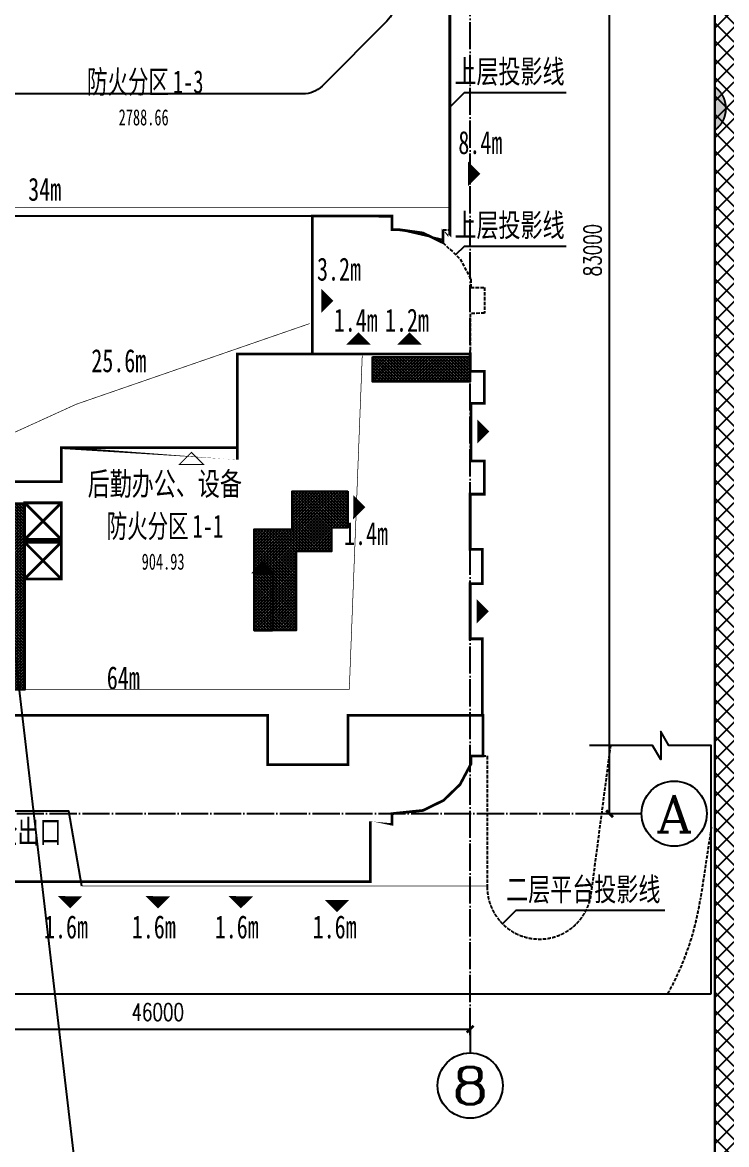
# Model space of a CAD drawing. Header units: millimetres. Extents: x 12325263 to 13848842, y -1463133 to 573208.
# Drawn here: x 12491502 to 12504459, y -596800 to -576141 of the extents above; entities that cross this region are included whole.
import ezdxf
from ezdxf.enums import TextEntityAlignment as Align
from ezdxf.xclip import XClip

# ---------------------------------------------------------------- set-up
doc = ezdxf.new("R2010")
doc.units = ezdxf.units.MM
doc.header["$LTSCALE"] = 1000
doc.header["$XCLIPFRAME"] = 0
doc.linetypes.add('DASH', pattern=[0.35, 0.25, -0.1])
doc.linetypes.add('DOTE', pattern=[2.4200000000000004, 2, -0.2, 0.02, -0.2])
for name, color, linetype in [('00-防火分区示意', 251, 'Continuous'), ('A-ANNO-TEXT', 7, 'Continuous'), ('A-AXIS', 16, 'DOTE'), ('A-WALL-PATT', 8, 'Continuous'), ('AXIS', 3, 'Continuous'), ('AXIS_TEXT', 7, 'Continuous'), ('DIM_ELEV', 3, 'Continuous'), ('HZHZNEWPLOTLAYER#@$TT', 7, 'Continuous'), ('PUB_HATCH', 8, 'Continuous'), ('s-首层组合pm$0$13-J-地下室柱$0$地下室柱网$0$0q-柱0', 6, 'Continuous'), ('s-首层组合pm$0$13-J-地下室柱$0$地下室柱网$0$0q-柱填充', 5, 'Continuous'), ('s-首层组合pm$0$hs$0$首二层+地下室_04(1)$0$0F$0$12#楼首层平面图$0$CURTWALL', 2, 'Continuous'), ('s-首层组合pm$0$WALL', 4, 'Continuous'), ('SPACE', 7, 'Continuous')]:
    doc.layers.add(name, color=color, linetype=linetype)
doc.layers.add('20230727修改', color=6, linetype='Continuous', plot=False)
doc.styles.add('_TCH_AXIS', font='COMPLEX', dxfattribs={"bigfont": 'GBCBIG'})
doc.styles.add('_TCH_DIM_T3', font='SIMPLEX.shx', dxfattribs={"width": 0.7058823529411765, "bigfont": 'GBCBIG.shx'})
doc.styles.add('COMPLEX', font='COMPLEX')
doc.styles.add('TITXV', font='', dxfattribs={"width": 0.7})
doc.styles.add('宋体', font='', dxfattribs={"width": 0.65})
doc.styles.get('TITXV').set_extended_font_data('SimSun')
doc.styles.get('宋体').set_extended_font_data('SimSun')
doc.dimstyles.new('_TCH_ARCH&&500', dxfattribs={"dimtxt": 1275, "dimasz": 500, "dimexe": 1250, "dimexo": 1500, "dimgap": 612.5, "dimtad": 1, "dimdec": 0, "dimzin": 0, "dimdsep": 46, "dimtxsty": '_TCH_DIM_T3', "dimblk": 'ARCHTICK', "dimcen": 0.09, "dimclrt": 7, "dimazin": 2, "dimtfac": 1, "dimtdec": 0, "dimtix": 1, "dimtmove": 2, "dimatfit": 3, "dimfxl": 1, "dimfxlon": 1, "dimtolj": 1, "dimtzin": 0, "dimarcsym": 0})
pattern_1 = [(45, (-12596946.81071045, 640886.7878309762), (-112.2532015133644, 112.2532015133644), []), (135, (-12596946.81071045, 640886.7878309762), (-112.2532015133644, -112.2532015133644), [])]

# ---------------------------------------------------------------- blocks, each defined once
blk = doc.blocks.new('asdfadsfgd')
blk.add_lwpolyline([(0, -1800), (30000, -1800), (30000, -34200), (0, -34200)], close=True)
blk = doc.blocks.new('asdfasdgfadfgfdgh')
blk.add_lwpolyline([(-31499.99999983981, 95400), (-1499.999999839813, 95400), (-1499.999999839813, 63000), (-31499.99999983981, 63000)], close=True)
blk.add_blockref('asdfadsfgd', (-31499.99999983981, 97200))
blk = doc.blocks.new('A$C20EA3404')
at = {"layer": '00-防火分区示意', "color": 6, "ltscale": 10, "const_width": 48.14814814814815}
for points in [[(6.24796936661005, 6.244889133609831), (656.24796936661, 656.2448891336098)], [(6.24796936661005, 656.2448891336098), (656.24796936661, 6.244889133609831)]]:
    blk.add_lwpolyline(points, dxfattribs=at)
blk.add_lwpolyline([(6.24796936661005, 6.244889133609831), (656.24796936661, 6.244889133609831), (656.24796936661, 656.2448891336098), (6.24796936661005, 656.2448891336098)], close=True, dxfattribs=at)
blk = doc.blocks.new('_AXISO')
blk.add_circle((0, 0), 0.5)
at = {"layer": 'AXIS_TEXT', "style": 'COMPLEX', "width": 1.041666666666667}
blk.add_attdef('A', text='', height=0.56, dxfattribs=at).set_placement((-0.25, -0.28), (0.25, -0.28), align=Align.FIT)
blk = doc.blocks.new('_ArchTick')
at = {"color": 0, "linetype": 'ByBlock', "const_width": 0.4}
blk.add_lwpolyline([(-0.5, -0.5), (0.5, 0.5)], dxfattribs=at)
blk = doc.blocks.new('*D5309')
at = {"layer": 'AXIS', "color": 0, "lineweight": -2, "transparency": 16777216}
for p, q in [((-50994.51611375064, -15865.73619283969), (-50994.51611375064, -17116.73619283969)), ((-50994.51611375064, -15866.73619283969), (-4994.516113750636, -15866.73619283969)), ((-4994.516113750636, -15865.73619283969), (-4994.516113750636, -17116.73619283969))]:
    blk.add_line(p, q, dxfattribs=at)
at = {"layer": 'Defpoints', "color": 0, "transparency": 16777216}
for p in [(-50994.51611375064, -12518.72951724473), (-4994.516113750636, -12518.72951724473), (-4994.516113750636, -15866.73619283969)]:
    blk.add_point(p, dxfattribs=at)
at = {"layer": 'AXIS', "color": 0, "lineweight": -2, "transparency": 16777216, "xscale": 500, "yscale": 500, "zscale": 500, "rotation": 180}
blk.add_blockref('_ArchTick', (-50994.51611375064, -15866.73619283969), dxfattribs=at)
at = {"layer": 'AXIS', "color": 0, "lineweight": -2, "transparency": 16777216, "xscale": 500, "yscale": 500, "zscale": 500}
blk.add_blockref('_ArchTick', (-4994.516113750636, -15866.73619283969), dxfattribs=at)
at = {"layer": 'AXIS', "color": 7, "transparency": 16777216, "insert": (-27994.51611375064, -14616.73619283969), "char_height": 1275, "attachment_point": 5, "style": '_TCH_DIM_T3'}
blk.add_mtext('\\A1;46000', dxfattribs=at)
blk = doc.blocks.new('*D5310')
at = {"layer": 'AXIS', "color": 0, "lineweight": -2, "transparency": 16777216}
for p, q in [((5263.813809489844, 83000.00000068522), (6514.813809489844, 83000.00000068522)), ((5264.813809489825, -3.094238988368771e-12), (5264.813809489843, 83000.00000068522)), ((5263.813809489824, -3.093955711423888e-12), (6514.813809489824, -3.448335169471769e-12))]:
    blk.add_line(p, q, dxfattribs=at)
at = {"layer": 'Defpoints', "color": 0, "transparency": 16777216}
for p in [(-2361.317697022105, 83000.00000068522), (5264.813809489843, 83000.00000068522), (-2361.31769702211, -9.339317539326633e-13)]:
    blk.add_point(p, dxfattribs=at)
at = {"layer": 'AXIS', "color": 0, "lineweight": -2, "transparency": 16777216, "xscale": 500, "yscale": 500, "zscale": 500}
for p, rotation in [((5264.813809489843, 83000.00000068522), 90), ((5264.813809489825, -3.094238988368771e-12), 270)]:
    blk.add_blockref('_ArchTick', p, dxfattribs=dict(at, rotation=rotation))
at = {"layer": 'AXIS', "color": 7, "transparency": 16777216, "insert": (4014.813809489828, 41500.00000034261), "char_height": 1275, "attachment_point": 5, "rotation": 90, "style": '_TCH_DIM_T3'}
blk.add_mtext('\\A1;83000', dxfattribs=at)
blk = doc.blocks.new('A$C3A5F05FE')
at = {"layer": 's-首层组合pm$0$13-J-地下室柱$0$地下室柱网$0$0q-柱填充'}
h = blk.add_hatch(color=252, dxfattribs=at)
h.dxf.hatch_style = 1
edge = h.paths.add_edge_path()
edge.add_arc((70497.02872502804, 87213.26732110977), 500, 0, 360)
at = {"layer": 's-首层组合pm$0$13-J-地下室柱$0$地下室柱网$0$0q-柱0', "color": 252}
blk.add_circle((70497.02872502804, 87213.26732110977), 500, dxfattribs=at)
at = {"layer": 's-首层组合pm$0$WALL', "color": 252}
blk.add_circle((70497.02872502804, 87213.26732110977), 500.0000001990122, dxfattribs=at)
blk = doc.blocks.new('asdfasddfg')
at = {"layer": 'A-AXIS'}
for p, q in [((-4994.516113750637, -16301.73598947376), (-4994.516113750637, 86100.00000068499)), ((-64994.51611375436, 0), (3632.232026880607, 0))]:
    blk.add_line(p, q, dxfattribs=at)
at = {"layer": 'AXIS'}
for p, q in [((3632.232026880607, 0), (7621.348606679589, 0)), ((-4994.516113750637, -16301.73598947376), (-4994.516113750637, -17626.07147534098))]:
    blk.add_line(p, q, dxfattribs=at)
ref = blk.add_blockref('_AXISO', (10021.34860667586, -2.328306436538696e-10), dxfattribs=dict(at, xscale=4800, yscale=4800, zscale=4800))
ref.add_attrib('A', 'A', dxfattribs={"layer": 'AXIS_TEXT', "height": 2715.290039756343, "style": '_TCH_AXIS', "width": 1.166666666669465}).set_placement((8663.703586794436, -1357.645019878866), (11378.99362655729, -1357.645019878866), align=Align.FIT)
ref = blk.add_blockref('_AXISO', (-4994.516113754362, -20026.07147534122), dxfattribs=dict(at, xscale=4800, yscale=4800, zscale=4800))
ref.add_attrib('A', '8', dxfattribs={"layer": 'AXIS_TEXT', "height": 2715.290039756343, "style": '_TCH_AXIS', "width": 1.500000000003598}).set_placement((-6352.161133635789, -21383.71649521985), (-3636.871093872935, -21383.71649521985), align=Align.FIT)
for p1, p2, distance, picture, middle in [((-2361.31769702211, -9.339317539326633e-13), (-2361.317697022105, 83000.00000068522), -7626.131506511949, '*D5310', (4014.813809489828, 41500.00000034261)), ((-50994.51611375064, -12518.72951724473), (-4994.516113750636, -12518.72951724473), -3348.006675594959, '*D5309', (-27994.51611375064, -14616.73619283969))]:
    dim = blk.add_aligned_dim(p1=p1, p2=p2, distance=distance, dimstyle='_TCH_ARCH&&500', dxfattribs=at)
    dim.commit()
    dim.dimension.update_dxf_attribs({"geometry": picture, "text_midpoint": middle})
blk = doc.blocks.new('asfasfsdg')
at = {"layer": 'DIM_ELEV'}
h = blk.add_hatch(dxfattribs=at)
h.set_pattern_fill('ANSI37', color=8, scale=100)
h.set_pattern_definition([(45, (-12796946.81071045, 638136.7878309889), (-112.2532015133644, 112.2532015133644), []), (135, (-12796946.81071045, 638136.7878309889), (-112.2532015133644, -112.2532015133644), [])])
h.paths.add_polyline_path([(149.9999999571592, 38650.00208103296), (7350.004474494606, 38650.00208103296), (7350.004474494606, 36800.0020810233), (149.9999999571592, 36800.0020810233)])
h = blk.add_hatch(dxfattribs=at)
h.set_pattern_fill('ANSI37', color=8, scale=100)
h.set_pattern_definition(pattern_1)
h.paths.add_polyline_path([(-1650.000000249594, 28750.00208099151), (-1650.000000249594, 26050.00208046741), (-2850.000000264496, 26050.00208046765), (-2849.999999806285, 24300.00208078895), (-5450.000000264496, 24300.00208078895), (-5450.000000264496, 18500.00208295637), (-8550.000000178814, 18500.00208295684), (-8550.000000195578, 25950.002081046), (-5750.000000281259, 25950.00208104553), (-5750.000000281259, 28750.00208078895)])
h = blk.add_hatch(dxfattribs=at)
h.set_pattern_fill('ANSI37', color=8, scale=100)
h.set_pattern_definition(pattern_1)
h.paths.add_polyline_path([(-25411.44131797552, 27850.0020808978), (-29550.00000024959, 27850.0020808978), (-29550.00000024959, 14150.00208078895), (-25411.44131797552, 14150.00208078895)])
at = {"color": 4, "linetype": 'DASH', "ltscale": 3, "const_width": 50}
for points in [[(-28297.14710977674, 49000.0015315722), (-26758.54795224033, 49633.81968619686), (5850.000136975199, 49633.81968605483)], [(-4469.995017569512, 41089.89762670849), (-21650.00000024959, 35150.00208099186), (-28450.00000037067, 32050.00208096404)], [(-29550.00000043027, 25950.00208123412), (-29550.00000043027, 14150.00208078895), (-1549.999999806285, 14150.00208078884), (-595.8984757456928, 38729.883824697)], [(-21250.00000004284, -338.7479189860169), (8599.999999729916, -338.7479189860169)]]:
    blk.add_lwpolyline(points, dxfattribs=at)
at = {"color": 4, "ltscale": 10}
blk.add_lwpolyline([(-21250.00000004284, -338.7479189860169), (-22183.26554207876, 5178.710088623804), (-37010.12702362798, 5178.710088623804)], dxfattribs=at)
at = {"layer": '00-防火分区示意', "color": 6}
for points in [[(14411.13844920509, 58089.31512043846), (6899.38663636148, 58089.31512043846), (5924.968097943813, 57109.56243677565)], [(14411.13844920509, 46776.67717654759), (6899.38663636148, 46776.67717654759), (6261.320188624784, 46144.42619656608)], [(21674.94265958108, -2135.903765148134), (10709.49855663441, -2135.903765148134), (9735.080018216744, -3115.656448810943)]]:
    blk.add_lwpolyline(points, dxfattribs=at)
for points in [[(8094.752590917051, 52120.78936695063, 0, 1800, 0), (7194.752590917051, 52120.78936695063, 0, 0, 0)], [(-2718.850872118026, 42765.48745451809, 0, 1800, 0), (-3618.850872118026, 42765.48745451809, 0, 0, 0)], [(-878.7037114985287, 40445.5485784302, 0, 1800, 0), (-878.7037114985287, 39545.5485784302, 0, 0, 0)], [(2889.557926636189, 40445.5485784302, 0, 1800, 0), (2889.557926636189, 39545.5485784302, 0, 0, 0)], [(8769.04003390856, 33145.14482241997, 0, 1800, 0), (7869.040033908561, 33145.14482241997, 0, 0, 0)], [(-362.347380399704, 27569.13126942806, 0, 1800, 0), (-1262.343390142545, 27571.8112788602, 0, 0, 0)], [(-7877.680732185021, 23599.99810287205, 0, 1800, 0), (-7875.000722752884, 22700.00209312921, 0, 0, 0)], [(8725.983498930931, 19902.98581369815, 0, 1800, 0), (7825.98748918809, 19905.66582313029, 0, 0, 0)], [(-22096.3029080797, -1977.455941720516, 0, 1800, 0), (-22093.62289864756, -1077.459931977675, 0, 0, 0)], [(-15631.83488897048, -1977.455941720516, 0, 1800, 0), (-15629.15487953834, -1077.459931977675, 0, 0, 0)], [(-9527.882972612977, -1977.455941720516, 0, 1800, 0), (-9525.20296318084, -1077.459931977675, 0, 0, 0)], [(-2453.187839148566, -2249.997918990441, 0, 1800, 0), (-2450.507829716429, -1350.0019092476, 0, 0, 0)]]:
    blk.add_lwpolyline(points, format="xyseb", dxfattribs=at)
at = {"layer": '00-防火分区示意', "color": 6, "ltscale": 10}
for points in [[(149.9999999571592, 38650.00208103296), (7350.004474494606, 38650.00208103296), (7350.004474494606, 36800.0020810233), (149.9999999571592, 36800.0020810233)], [(-1650.000000249594, 28750.00208099151), (-1650.000000249594, 26050.00208046741), (-2850.000000264496, 26050.00208046765), (-2849.999999806285, 24300.00208078895), (-5450.000000264496, 24300.00208078895), (-5450.000000264496, 18500.00208295637), (-8550.000000178814, 18500.00208295684), (-8550.000000195578, 25950.002081046), (-5750.000000281259, 25950.00208104553), (-5750.000000281259, 28750.00208078895)], [(-25411.44131797552, 27850.0020808978), (-29550.00000024959, 27850.0020808978), (-29550.00000024959, 14150.00208078895), (-25411.44131797552, 14150.00208078895)], [(-8550.000722752884, 18500.00208295684), (-7200.000722752884, 18500.00208295684), (-7200.000722752884, 22700.00209312921), (-8550.000722752884, 22700.00209312921)]]:
    blk.add_lwpolyline(points, close=True, dxfattribs=at)
at = {"layer": '00-防火分区示意', "color": 6, "ltscale": 10, "const_width": 75}
blk.add_lwpolyline([(-13169.58401899971, 31602.69621079462), (-14069.58401899971, 30702.69621079462), (-12269.58401899971, 30702.69621079462)], close=True, dxfattribs=at)
at = {"layer": 'HZHZNEWPLOTLAYER#@$TT', "color": 3}
for points in [[(-87138.97608557157, 76137.38842373842), (-90390.48534697108, 76137.38842373842), (-91174.59473657794, 76921.49781334528), (-91174.59473657794, 75253.40867349261), (-92058.57448682375, 76137.38842373842), (-94550.15830031969, 76137.38842373842), (-94550.15830032341, -8264.255483614863), (25099.71998655982, -8264.255483614863)], [(25099.71998655982, -8264.255483614863), (25099.71998654678, 10027.33907611191), (21968.86759136617, 10027.82896340196), (21372.92732150853, 11060.02778907144), (21372.92732150853, 8994.650363152265), (20776.70421509072, 10027.33907611179), (16133.35298538394, 10027.33907611179)]]:
    blk.add_lwpolyline(points, dxfattribs=at)
at = {"layer": 'PUB_HATCH', "color": 6, "const_width": 200}
blk.add_lwpolyline([(-28550.00000017323, 29450.00208078895), (-22750.00000259466, 29450.0020817864), (-22750.00000259094, 31950.00208059791), (-9800.00000035204, 31950.00208061887), (-9800.000000381842, 38849.99999999697), (-4269.995017569512, 38849.99999999884), (-4269.995016183704, 49000.00207840069), (1600.00000002794, 48999.84508539981), (1600.020244371146, 48000.00208147301), (2150.004982432351, 48000.00208147301), (3874.128944825381, 47762.64957633696), (5350.00013676472, 47045.47178292938), (5350.000136766583, 48000.00208104635), (5850.000136967748, 48000.00208102586), (5850.000137060881, 69373.79814938875, 0.1714931696701362)], format="xyb", dxfattribs=at)
at = {"layer": 'PUB_HATCH', "color": 252}
for points in [[(1800.000000046566, 73894.28941036714), (1800.000002659857, 64770.15072367887, -0.1989123673808822), (1214.213565032929, 63355.93716130871), (-3555.681333573535, 58585.83205464238, -0.1988975847090201), (-4970.000000039116, 58000.00208147301), (-27091.99255291559, 58000.00208145462, 0.1763270964770141), (-33519.87209016271, 55660.44362582196, 0.1552432700393116)], [(5350.000137249008, 47268.5132559943), (2174.959301171824, 48000.00208102877), (1600.000000020489, 48000.00208102877), (1600.00000002794, 49000.00207724981), (-13050.00035978295, 49000.00208285183), (-24850.00017979369, 49000.00270585204), (-31850.00000026077, 49000.00208147604, 0.4026805802761027), (-32849.21855478734, 48039.52777313418, -0.4026805802772113), (-44490.1147149615, 36850.00208103016), (-45521.86084478162, 36850.00208101165, 0.4142135623686137), (-49021.86084472761, 33350.00208101189)]]:
    blk.add_lwpolyline(points, format="xyb", dxfattribs=at)
at = {"layer": 'PUB_HATCH', "color": 6, "linetype": 'DASH'}
for points in [[(5350.000137249008, 47319.82305696327), (5350.000137249008, 48000.00208147301), (5850.000137452036, 48000.00208101294), (5850.000137522817, 64300.00208169466)], [(5350.00013676472, 47045.47178292938), (6607.930681277066, 45843.72949577041), (7399.956327769905, 44350.00554482639), (7399.956327769905, 43750.020806766), (8399.95020398125, 43750.020806766), (8399.95020398125, 41869.89538910345), (7349.999999729916, 41820.16220301623), (7350.01036725007, 38849.99999999884)]]:
    blk.add_lwpolyline(points, dxfattribs=at)
at = {"layer": 'PUB_HATCH', "color": 6, "const_width": 200}
for points in [[(-39694.33313324861, 0.002081002341583371), (-1.192092895507812e-07, 0.00208098953589797), (-1.247972249984741e-07, 4200.002079967409), (1600.020244371146, 4200.002081464627), (1600.020244371146, 4999.945692804526), (3874.128944825381, 5237.163889080985), (5392.993211794645, 5980.127841717796), (6607.930681277066, 7156.081644207821), (7400.029447333887, 8649.910651043057), (7399.950203979388, 9249.895389103447), (8299.565673619509, 9249.895389103564), (8299.565673638135, 12250.00208099), (-1650.000000247732, 12250.00208099268), (-1650.000000249594, 8600.002080992912), (-7550.000000042841, 8600.002080992446), (-7550.000000042841, 12250.00208099012), (-29450.0000283327, 12250.00208099035)], [(-28550.00000017323, 29450.00208078895), (-22750.00000259466, 29450.0020817864), (-22749.99999981001, 31950.00208193879), (-9800.000004867092, 31950.00208099175), (-9800.000002592802, 38849.99999999697), (7349.999999729916, 38849.99999999884), (7349.999999729916, 37580.0136453358), (8400.009834108874, 37580.01364546071), (8400.009834108874, 35220.10877298203), (8400.009834107012, 35220.10877285746), (7399.952468605712, 35220.22702921485), (7400.009834107012, 30980.24228641659), (8400.009834108874, 30980.01364539866), (8400.009834107012, 28530.00325998303), (7349.999999728054, 28530.00325998291), (7350.004474494606, 24475.21664379933), (8244.838934574276, 24475.21664379933), (8244.838934574276, 21930.00325998291), (7349.999999728054, 21930.00325998291), (7350.004474494606, 17875.21664379933), (8244.838934574276, 17875.21664379933), (8244.838934574276, 15330.00325998315), (8244.838934574276, 12250.00208099326), (7400.000001417473, 12250.00208099326), (-1650.000000247732, 12250.00208099268), (-1650.000000249594, 8600.002080992912), (-7550.000000042841, 8600.002080992446), (-7550.000000044703, 12250.00208099233), (-29450.00002833456, 12250.00208099035)]]:
    blk.add_lwpolyline(points, dxfattribs=at)
at = {"layer": 'PUB_HATCH', "color": 6, "linetype": 'DASH'}
for points in [[(8244.838934576139, 9250.042780898744), (8599.999999729916, 9250.042780898744), (8599.999999729916, -385.8744989166735, 0.9274489520466146), (16256.4846434053, -963.0873344107531), (17697.42988232896, 10027.33907611179)], [(25099.71998655051, 3994.597873246181), (24301.00052312575, -1272.633180778124, -0.09043974387019856), (21899.3072251454, -8264.255483614863)]]:
    blk.add_lwpolyline(points, format="xyb", dxfattribs=at)
blk.add_blockref('asdfasddfg', (12344.52648100071, 5000.002081009676))
at = {"layer": 'PUB_HATCH', "xscale": 4.153846153846154, "yscale": 4.153846153846154, "zscale": 4.153846153846154}
for p in [(-25475.95310348086, 25162.62045417062), (-25475.95310348086, 22262.62045418692)]:
    blk.add_blockref('A$C20EA3404', p, dxfattribs=at)
at = {"color": 4, "linetype": 'DASH', "style": 'TITXV', "width": 0.7}
for s, p in [('34m', (-25186.10450953059, 50132.52909442538)), ('25.6m', (-20538.51720782742, 37510.93499610701)), ('64m', (-19397.5917541068, 14150.00208078895)), ('按直通室外安全出口', (-37338.70137610473, 2821.580871931743))]:
    blk.add_text(s, height=1699.367088607595, dxfattribs=at).set_placement(p)
at = {"layer": '00-防火分区示意', "color": 6, "style": 'TITXV', "width": 0.7}
for s, p in [('上层投影线', (6187.86702689901, 58800.78292434115)), ('8.4m', (6477.889961164445, 53572.52028024511)), ('上层投影线', (6187.86702689901, 47488.14498045028)), ('3.2m', (-3924.151997545734, 44252.07490612601)), ('1.4m', (-2690.89354393445, 40495.13169530605)), ('1.2m', (1077.368094200268, 40495.13169530605)), ('1.4m', (-1934.148896200582, 24776.58082162356)), ('二层平台投影线', (9997.978947171941, -1424.435961245443)), ('1.6m', (-24021.05590973236, -4189.007859588251)), ('1.6m', (-17556.58789062314, -4189.007859588251)), ('1.6m', (-11452.63597426564, -4189.007859588251)), ('1.6m', (-4245.159500077367, -4189.007859588251))]:
    blk.add_text(s, height=1699.367088607595, dxfattribs=at).set_placement(p)
at = {"layer": 'A-ANNO-TEXT', "style": 'TITXV', "width": 0.7}
blk.add_text('后勤办公、设备', height=1699.367088607595, dxfattribs=at).set_placement((-20809.75587145798, 28441.21316069551))
at = {"layer": 'SPACE', "color": 6, "style": '宋体', "width": 0.65}
for s, height, p in [('防火分区', 1699.367088607595, (-20855.45886075949, 58050.00208162342)), ('1-3', 1699.367088607595, (-14536.47151898734, 58050.00208162342)), ('2788.66', 1189.556962025316, (-18529.03481012658, 55687.50208162342)), ('防火分区', 1699.367088607595, (-19408.31612367037, 25330.91169661132)), ('1-1', 1699.367088607595, (-13089.32878189822, 25330.91169661132)), ('904.93', 1189.556962025316, (-16834.13099708809, 22968.41169661132))]:
    blk.add_text(s, height=height, dxfattribs=at).set_placement(p)

msp = doc.modelspace()

# ---------------------------------------------------------------- hatches: boundary and pattern name
at = {"layer": 'A-WALL-PATT'}
h = msp.add_hatch(dxfattribs=at)
h.set_pattern_fill('ANSI37', color=252, scale=150)
h.set_pattern_definition([(45, (-399999.9954386503, 0), (-168.3798022700466, 168.3798022700466), []), (135, (-399999.9954386503, 0), (-168.3798022700466, -168.3798022700466), [])])
edge = h.paths.add_edge_path()
edge.add_line((12617170.00456135, -539457.9697023563), (12627664.73480471, -539457.9697023563))
edge.add_line((12627664.73480471, -539457.9697023563), (12617498.17144158, -546587.5566740279))
edge.add_line((12617498.17144158, -546587.5566740279), (12598406.55439316, -559976.0872240982))
edge.add_line((12598406.55439316, -559976.0872240982), (12585091.32394007, -540989.0747448144))
edge.add_line((12585091.32394007, -540989.0747448144), (12584144.68766889, -541197.3102855779))
edge.add_line((12584144.68766889, -541197.3102855779), (12583864.09945645, -542803.8958117513))
edge.add_arc((12578880.36436979, -541928.6903331638), 5060.000004329979, 269.1473816995573, 350.039714980158, ccw=False)
edge.add_arc((12578698.90875443, -554127.53812343), 7140.197270960673, 89.14809417146793, 125.0334493324196)
edge.add_line((12574600.04594925, -548281.0228559808), (12560037.47838067, -558490.6166060038))
edge.add_line((12560037.47838067, -558490.6166060038), (12559927.07800286, -558471.2169661542))
edge.add_line((12559927.07800286, -558471.2169661542), (12559927.0927805, -564049.9534963267))
edge.add_line((12559927.0927805, -564049.9534963267), (12558858.77335426, -564809.9749456464))
edge.add_line((12558858.77335426, -564809.9749456464), (12559927.12386452, -566333.2452340048))
edge.add_line((12559927.12386452, -566333.2452340048), (12559927.63775813, -588159.027028836))
edge.add_line((12559927.63775813, -588159.027028836), (12558263.33288277, -589586.7687039877))
edge.add_line((12558263.33288277, -589586.7687039877), (12557796.81071064, -589586.7699608555))
edge.add_line((12557796.81071064, -589586.7699608555), (12557796.81071064, -598151.1596925652))
edge.add_line((12557796.81071064, -598151.1596925652), (12560482.05697564, -600836.417349534))
edge.add_arc((12552451.4766154, -592361.1687226852), 11675.61819387585, 270.02561307294457, 313.4568206750914, ccw=False)
edge.add_line((12552456.69599549, -604036.785749946), (12551424.94986572, -604036.7857499645))
edge.add_arc((12551424.94986575, -607536.78575003), 3500.000000065425, 90.00000000051834, 186.8053412346809)
edge.add_line((12547949.60923496, -607951.5236195729), (12549871.38878723, -624055.2822841699))
edge.add_line((12549871.38878723, -624055.2822841699), (12550966.81527111, -633201.5494559155))
edge.add_line((12550966.81527111, -633201.5494559155), (12550966.81527088, -643886.7835120055))
edge.add_line((12550966.81527088, -643886.7835120055), (12550966.81917288, -653386.811670924))
edge.add_line((12550966.81917288, -653386.811670924), (12614072.19547691, -653386.7857513083))
edge.add_line((12614072.19547691, -653386.7857513083), (12616970.53918624, -653386.7845608557))
edge.add_arc((12639113.25622427, -663769.120605763), 24455.93628498964, 154.8789338646988, 159.8305921359378)
edge.add_arc((12619069.50537014, -656056.1316654473), 3000.000000005364, 166.1263274745599, 249.1463915568276)
edge.add_arc((12632240.81976186, -621479.8903613623), 39999.99980438368, 249.1463914888866, 262.1806661822273)
edge.add_line((12626798.82453083, -661107.9697023567), (12526241.56042984, -661107.9697023567))
edge.add_line((12526241.56042984, -661107.9697023567), (12526241.56042984, -616107.9697023563))
edge.add_line((12526241.56042984, -616107.9697023563), (12504241.56042984, -616107.9697023563))
edge.add_line((12504241.56042984, -616107.9697023563), (12504241.56042984, -539457.9697023563))
edge.add_line((12504241.56042984, -539457.9697023563), (12586460.00456135, -539457.9697023563))
edge.add_line((12586460.00456135, -539457.9697023563), (12617170.00456135, -539457.9697023563))

# ---------------------------------------------------------------- linework, layer by layer
at = {"layer": 'PUB_HATCH'}
msp.add_lwpolyline([(12504241.56042984, -616107.9697023563), (12504241.56042984, -539457.9697023563), (12586460.00456135, -539457.9697023563), (12617170.00456135, -539457.9697023563), (12627664.73480471, -539457.9697023563), (12617498.17144158, -546587.5566740279), (12598406.55439316, -559976.0872240982), (12585091.32394007, -540989.0747448144), (12584144.68766889, -541197.3102855779), (12583864.09945645, -542803.8958117513, -0.3683858464300212), (12578805.06930591, -546988.1300943603, 0.1578716997804343), (12574600.04594925, -548281.0228559808), (12560037.47838067, -558490.6166060038), (12559927.07800286, -558471.2169661542), (12559927.0927805, -564049.9534963267), (12558858.77335426, -564809.9749456464), (12559927.12386452, -566333.2452340048), (12559927.63775813, -588159.027028836), (12558263.33288277, -589586.7687039877), (12557796.81071064, -589586.7699608555), (12557796.81071064, -598151.1596925652)], format="xyb", dxfattribs=at)

# ---------------------------------------------------------------- block references
msp.add_blockref('asdfasdgfadfgfdgh', (12505741.55586833, -661857.9697023563))
at = {"xscale": 0.25, "yscale": 0.25, "zscale": 0.25}
msp.add_blockref('asfasfsdg', (12497904.05327667, -591957.9702227799), dxfattribs=at)

# ---------------------------------------------------------------- next in the draw order: block references
at = {"layer": 's-首层组合pm$0$hs$0$首二层+地下室_04(1)$0$0F$0$12#楼首层平面图$0$CURTWALL'}
ref = msp.add_blockref('A$C3A5F05FE', (12419426.25010598, -651432.8645828753), dxfattribs=dict(at, rotation=350.0412449425006))
XClip(ref).set_block_clipping_path([(195513.25032035448, 148017.04858267773), (64172.50141551159, 124955.60506502772), (77428.29178392328, 49460.528922879836), (99096.80678884499, 53265.1915204667), (106879.0711930003, 8943.229010399198), (216551.3050909508, 28200.00993011589)])

# ---------------------------------------------------------------- next in the draw order: linework, layer by layer
at = {"layer": '20230727修改'}
msp.add_lwpolyline([(12578267.327601, -548573.4905019393), (12495520.0727593, -623186.6744547922), (12447801.04711339, -216314.2053414555)], dxfattribs=at)

doc.saveas('drawing.dxf')
